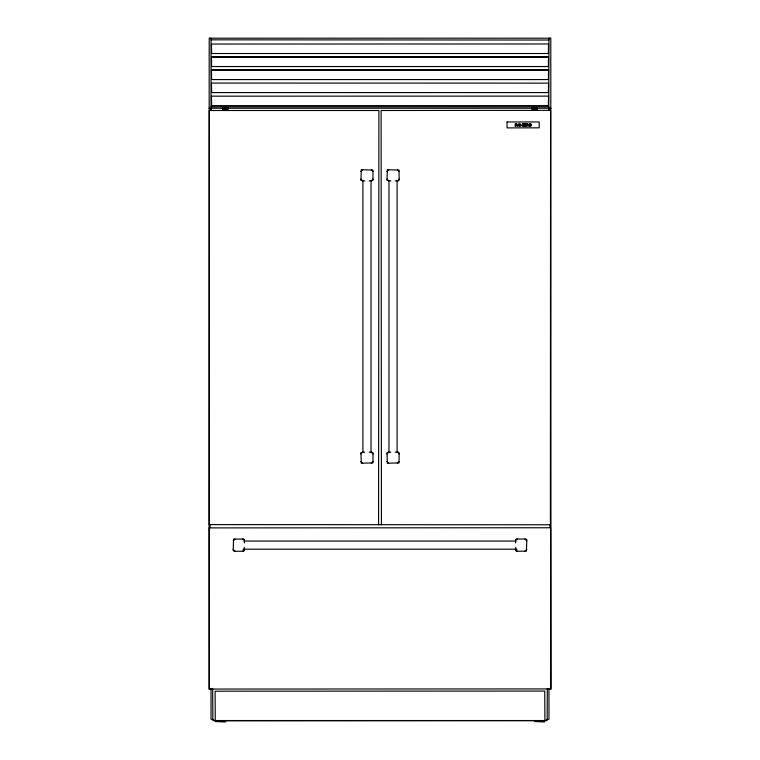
<?xml version="1.0" encoding="UTF-8"?>
<svg xmlns="http://www.w3.org/2000/svg" width="760" height="760" viewBox="0 0 760 760"><rect width="100%" height="100%" fill="white"/><g stroke="black" fill="none" stroke-linecap="round" stroke-linejoin="round"><path stroke-width="1.14" d="M548.758 108.433L548.967 38.2L550.8 38L551 689.225L549.375 689.225M518.348 125.438L517.142 125.694L516.658 123.794L516.695 125.571L517.522 126.207A1.586 1.586 0 0 0 517.968 126.179C519.64 125.875 518.092 121.809 518.367 125.181M211.033 106.846L548.967 106.846M210.625 689.225L209 689.225L209.2 38L211.033 38.2L211.033 110.352M378.575 524.78L378.888 110.495L209.294 110.495L209.294 524.6L550.392 524.78L550.572 110.361L381.111 110.495L381.425 524.78M544.892 721.515L544.407 722L534.308 721.515M233.177 540.825L234.964 539.03M244.369 550.43L243.561 551.247L233.985 551.247L233.177 550.43L233.586 539.135L243.561 539.03L244.369 539.847M360.867 171.446L362.653 169.66M225.691 721.515L225.207 722L215.108 721.515M373.074 179.066L371.288 180.851M386.925 171.446L388.712 169.66M399.133 179.066L398.24 180.614L395.19 180.851M360.867 453.91L362.653 452.115M373.074 461.519L371.288 463.315M386.925 453.91L388.712 452.115M399.133 461.519L397.347 463.315M551 108.234L209 108.234M515.631 539.847L516.448 539.03L526.015 539.03L526.822 539.847L526.414 551.133L516.448 551.247L515.631 550.43M526.822 549.452L525.036 551.247M546.317 719.558L548.967 719.274L548.967 688.408M210.054 524.78L210.054 527.716M549.983 527.697L549.983 524.789M529.587 123.861L530.642 123.861A1.206 1.206 0 0 1 530.642 126.103L529.577 126.112M211.546 57.038L548.454 57.038M211.65 83.068L548.35 83.135M515.403 123.775C514.472 124.963 516.753 126.075 514.9 125.989A1.102 1.102 0 0 0 515.575 126.217C517.133 125.495 514.244 123.823 516.144 123.927A0.969 0.969 0 0 0 515.66 123.757M398.325 180.851L399.133 180.044L399.028 170.069L387.324 169.765L387.03 180.452L390.868 180.851M242.582 551.247L244.131 550.344L244.369 547.295M517.417 539.03L515.869 539.923L515.631 542.982M211.65 44.042L548.35 43.975M211.546 57.086L548.454 57.086M211.546 96.168L548.454 96.121M364.809 180.851L360.971 180.452L361.276 169.765L372.97 170.069L372.97 180.452L369.132 180.851M364.809 452.115L360.971 452.523L361.276 463.201L372.97 462.906L372.97 452.523L369.132 452.115M390.868 452.115L387.03 452.523L387.324 463.201L399.028 462.906L399.133 452.931L398.325 452.115M395.19 452.115L398.24 452.352L399.133 453.91M244.207 541.063L515.793 541.063M243.019 549.204L516.981 549.204M213.684 719.558L211.033 719.274L211.033 688.408M211.242 108.433L210.653 108.338M397.347 169.66L399.133 171.446M371.288 169.66L373.074 171.446M388.712 180.851L386.925 179.066M362.653 180.851L360.867 179.066M371.288 452.115L373.074 453.91M388.712 463.315L386.925 461.519M362.653 463.315L360.867 461.519M525.036 539.03L526.822 540.825M517.417 551.247L515.869 550.344L515.631 547.295M242.582 539.03L244.131 539.923L244.369 542.982M234.964 551.247L233.177 549.452M211.033 38.2L548.967 38.2L548.758 40.033L211.033 39.834M549.375 108.167L549.375 110.542M548.967 107.977L548.967 110.352M548.558 44.298L548.35 53.513L211.65 53.513L211.441 44.298M548.558 57.323L548.35 66.538L211.65 66.538L211.441 57.323M548.558 70.357L548.35 79.572L211.65 79.572L211.441 70.357M548.558 83.381L548.35 92.596L211.65 92.596L211.441 83.381M548.558 96.415L548.35 105.621L211.65 105.621L211.441 96.415M547.333 688.408L547.133 720.537L212.866 720.537L212.667 688.408M397.1 180.69L397.1 452.276M388.959 180.69L388.959 452.276M371.041 180.69L371.041 452.276M362.9 180.69L362.9 452.276M210.625 108.167L210.625 110.542M529.72 126.103A1.206 1.206 0 0 1 529.73 123.861M528.086 125.438A1.463 1.463 0 0 0 527.734 125.039L527.981 124.032L526.737 123.794C527.041 129.475 526.585 122.816 528.172 126.179L528.475 126.036A5.225 5.225 0 0 1 528.219 125.637M527.772 124.45C527.164 125.714 527.031 123.243 527.772 124.45M520.695 124.402L520.723 125.97L519.27 126.179L519.27 123.794L520.695 124.402M520.553 125.495L519.612 125.875L519.612 125.124L520.553 125.495M520.343 124.431C519.726 125.657 519.593 123.291 520.343 124.431M529.188 124.859L529.986 125.884A1.054 1.054 0 0 0 530.366 125.865L531.031 125.115A0.997 0.997 0 0 0 531.012 124.735L530.366 124.108A1.064 1.064 0 0 0 529.986 124.08L529.188 124.859M222.471 107.929L222.575 109.62L228.095 109.516L227.99 107.825L222.471 107.929M544.892 720.632L215.251 720.774L215.108 691.201L544.749 691.058L544.892 720.632M209.294 527.896L209.427 689.054L550.706 688.921L550.572 527.763L209.294 527.896M507.034 121.989L507.1 127.898L539.192 127.823L539.153 121.961L507.1 121.951M531.905 107.929L532.01 109.62L537.529 109.516L537.424 107.825L531.905 107.929M523.858 124.098L522.339 126.179L524.495 126.179L522.975 125.875L524.495 123.794L522.433 123.794L523.858 124.098M211.65 70.034L548.454 70.062L211.65 70.1M526.253 123.794L524.894 123.794L524.894 126.179L526.281 126.179L525.236 125.875L525.236 125.124L526.214 125.124L525.236 124.82L525.236 124.098L526.253 123.794M522.053 125.248L521.208 125.571L522.053 125.248"/></g></svg>
